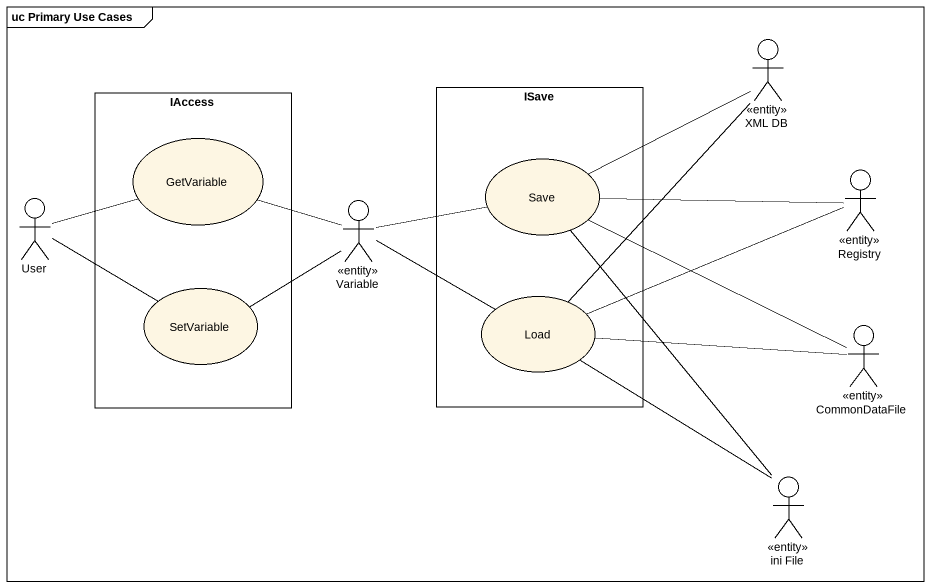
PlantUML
@startuml
mainframe uc Primary Use Cases
actor "XML DB" as XML_DB <<entity>>
rectangle IAccess {
  usecase GetVariable
  usecase SetVariable
}
rectangle ISave {
  usecase Save
  usecase Load
}
actor User
actor Variable <<entity>>
actor Registry <<entity>>
actor CommonDataFile <<entity>>
actor "ini File" as ini_File <<entity>>
GetVariable -right- Variable
User -right- GetVariable
User -right- SetVariable
Variable -right- Save
Variable -right- Load
Save -right- XML_DB
Save -right- Registry
Save -right- CommonDataFile
Save -- ini_File
SetVariable -right- Variable
Load -up- XML_DB
Load -right- Registry
Load -right- CommonDataFile
Load -- ini_File
@enduml
